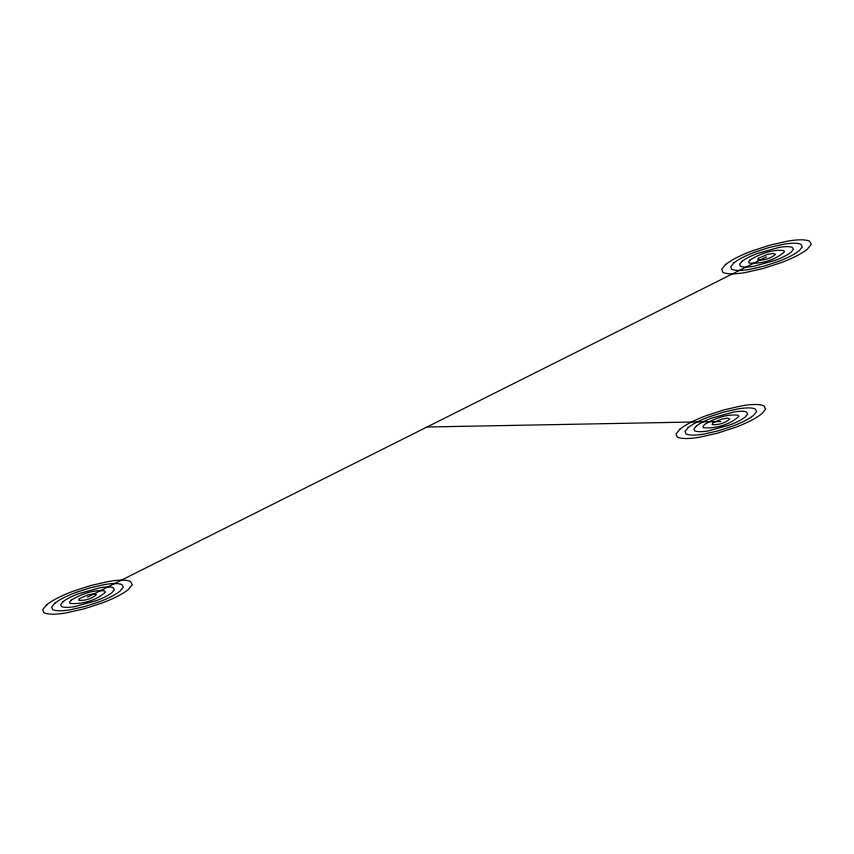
<?xml version="1.0" encoding="UTF-8"?>
<svg xmlns="http://www.w3.org/2000/svg" width="854" height="854" viewBox="0 0 854 854"><rect width="100%" height="100%" fill="white"/><g stroke="black" fill="none" stroke-linecap="round" stroke-linejoin="round"><path stroke-width="1.28" d="M87.482 597.17L766.518 256.83M427 427L720.829 421.502M46.735 604.717L42.7 609.596L43.917 612.766A37.117 13.483 -21.1 0 0 53.535 614.186A54.741 19.888 -21.1 0 0 66.537 612.852L84.258 608.817L102.501 602.871A54.741 19.888 -21.1 0 0 116.87 596.615A34.95 12.693 -21.1 0 0 128.239 589.623L132.274 584.744L130.491 581.489A34.95 12.693 -21.1 0 0 121.439 580.154A54.741 19.888 -21.1 0 0 108.437 581.489L90.716 585.524L72.473 591.47A54.741 19.888 -21.1 0 0 58.104 597.725A34.95 12.693 -21.1 0 0 46.735 604.717M54.88 603.212L51.656 607.109L52.628 609.649A29.698 10.782 -21.1 0 0 60.324 610.781A43.8 15.906 -21.1 0 0 70.722 609.713L84.898 606.489L99.502 601.728A43.8 15.906 -21.1 0 0 110.988 596.732A27.968 10.163 -21.1 0 0 120.083 591.128L123.307 587.232L121.887 584.627A27.968 10.163 -21.1 0 0 114.649 583.56A43.8 15.906 -21.1 0 0 104.241 584.627L90.065 587.851L75.472 592.612A43.8 15.906 -21.1 0 0 63.975 597.608A27.968 10.163 -21.1 0 0 54.88 603.212M63.036 601.696L60.613 604.621L61.339 606.532A22.268 8.092 -21.1 0 0 67.114 607.375A32.847 11.935 -21.1 0 0 74.917 606.575L96.491 600.586A32.847 11.935 -21.1 0 0 105.117 596.839A20.976 7.622 -21.1 0 0 111.938 592.644L114.351 589.719L113.294 587.755A20.976 7.622 -21.1 0 0 107.86 586.965A32.847 11.935 -21.1 0 0 100.057 587.765L78.472 593.754A32.847 11.935 -21.1 0 0 69.857 597.501A20.976 7.622 -21.1 0 0 63.036 601.696M71.181 600.191L69.569 602.134L70.06 603.415C82.315 604.451 96.214 600.415 105.394 592.206L104.69 590.893C93.011 589.58 81.077 594.245 71.181 600.191M79.337 598.675L78.771 600.287C84.898 600.81 91.848 598.793 96.438 594.683L94.271 593.765L88.133 594.843L79.337 598.675M725.761 264.377L721.726 269.256L722.943 272.426A37.117 13.483 -21.1 0 0 732.561 273.846A54.741 19.888 -21.1 0 0 745.563 272.511L763.284 268.476L781.527 262.53A54.741 19.888 -21.1 0 0 795.896 256.275A34.95 12.693 -21.1 0 0 807.265 249.283L811.3 244.404L809.528 241.148A34.95 12.693 -21.1 0 0 800.465 239.814A54.741 19.888 -21.1 0 0 787.463 241.148L769.742 245.183L751.499 251.129A54.741 19.888 -21.1 0 0 737.13 257.385A34.95 12.693 -21.1 0 0 725.761 264.377M733.917 262.872L730.693 266.768L731.664 269.309A29.698 10.782 -21.1 0 0 739.35 270.44A43.8 15.906 -21.1 0 0 749.759 269.373L763.935 266.149L778.528 261.388A43.8 15.906 -21.1 0 0 790.025 256.392A27.968 10.163 -21.1 0 0 799.12 250.788L802.344 246.891L800.924 244.287A27.968 10.163 -21.1 0 0 793.676 243.219A43.8 15.906 -21.1 0 0 783.278 244.287L769.102 247.511L754.498 252.272A43.8 15.906 -21.1 0 0 743.012 257.267A27.968 10.163 -21.1 0 0 733.917 262.872M742.062 261.356L739.649 264.281L740.375 266.192A22.268 8.092 -21.1 0 0 746.14 267.035A32.847 11.935 -21.1 0 0 753.943 266.234L775.528 260.246A32.847 11.935 -21.1 0 0 784.143 256.499A20.976 7.622 -21.1 0 0 790.964 252.304L793.387 249.379L792.32 247.414A20.976 7.622 -21.1 0 0 786.886 246.625A32.847 11.935 -21.1 0 0 779.083 247.425L757.509 253.414A32.847 11.935 -21.1 0 0 748.883 257.161A20.976 7.622 -21.1 0 0 742.062 261.356M750.218 259.851L748.606 261.794L749.086 263.075C761.341 264.11 775.24 260.075 784.431 251.866L783.716 250.553C772.048 249.24 760.103 253.905 750.218 259.851M758.363 258.335L757.797 259.947C763.924 260.47 770.884 258.452 775.475 254.343L773.308 253.424L767.159 254.503L758.363 258.335M680.083 429.05L676.048 433.928L677.265 437.099A37.117 13.483 -21.1 0 0 686.883 438.518A54.741 19.888 -21.1 0 0 699.885 437.173L717.606 433.149L735.849 427.203A54.741 19.888 -21.1 0 0 750.218 420.947A34.95 12.693 -21.1 0 0 761.587 413.955L765.622 409.077L763.839 405.821A34.95 12.693 -21.1 0 0 754.787 404.486A54.741 19.888 -21.1 0 0 741.784 405.821L724.064 409.856L705.82 415.802A54.741 19.888 -21.1 0 0 691.452 422.047A34.95 12.693 -21.1 0 0 680.083 429.05M688.228 427.544L685.004 431.441L685.976 433.981A29.698 10.782 -21.1 0 0 693.672 435.113A43.8 15.906 -21.1 0 0 704.08 434.046L718.246 430.822L732.849 426.061A43.8 15.906 -21.1 0 0 744.336 421.065A27.968 10.163 -21.1 0 0 753.431 415.46L756.665 411.564L755.235 408.959A27.968 10.163 -21.1 0 0 747.997 407.892A43.8 15.906 -21.1 0 0 737.589 408.959L723.413 412.183L708.82 416.944A43.8 15.906 -21.1 0 0 697.323 421.94A27.968 10.163 -21.1 0 0 688.228 427.544M696.384 426.029L693.96 428.954L694.697 430.864A22.268 8.092 -21.1 0 0 700.461 431.708A32.847 11.935 -21.1 0 0 708.265 430.907L729.839 424.918A32.847 11.935 -21.1 0 0 738.464 421.171A20.976 7.622 -21.1 0 0 745.286 416.976L747.709 414.051L746.642 412.087A20.976 7.622 -21.1 0 0 741.208 411.286A32.847 11.935 -21.1 0 0 733.405 412.098L711.82 418.076A32.847 11.935 -21.1 0 0 703.205 421.833A20.976 7.622 -21.1 0 0 696.384 426.029M704.529 424.523L702.917 426.466L703.408 427.737C715.663 428.783 729.562 424.748 738.742 416.528L738.037 415.225C726.359 413.902 714.424 418.577 704.529 424.523M712.684 423.008L712.119 424.619C718.246 425.143 725.195 423.125 729.786 419.015L727.619 418.097L721.481 419.175L712.684 423.008"/></g></svg>
